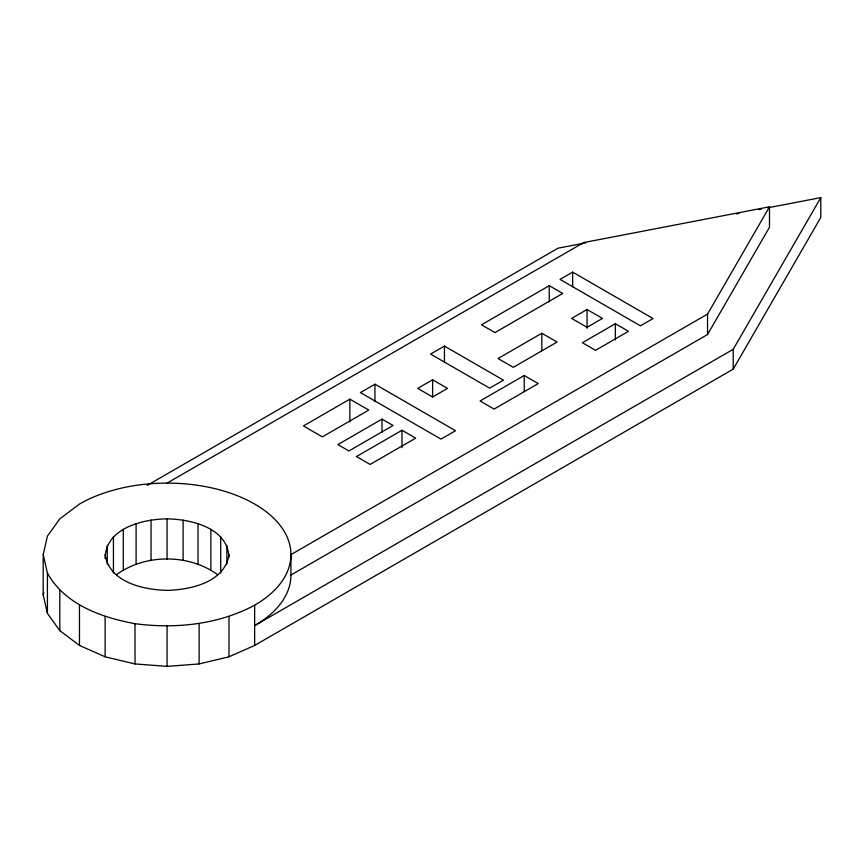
<?xml version="1.0" encoding="UTF-8"?>
<svg xmlns="http://www.w3.org/2000/svg" width="864" height="864" viewBox="0 0 864 864"><rect width="100%" height="100%" fill="white"/><g stroke="black" fill="none" stroke-linecap="round" stroke-linejoin="round"><path stroke-width="1.3" d="M43.2 554.623L47.423 536.112L59.8 518.864L79.477 504.047A123.865 71.518 0 0 1 254.653 504.047A123.865 71.518 0 0 1 254.653 605.189L254.653 645.44L228.992 656.802L199.12 663.941L167.065 666.382L135.011 663.941L105.127 656.802L79.477 645.44L59.8 630.623L47.423 613.375L43.2 594.875L43.2 554.623L47.423 573.124L47.423 613.375M43.2 594.875L43.762 592.402M105.127 558.641C105.116 528.325 142.56 519.102 167.065 518.864C191.246 519.264 227.686 527.764 228.992 557.302M228.992 554.623C224.737 582.422 190.771 589.756 167.065 590.371C143.359 589.756 109.393 582.422 105.127 554.623M767.988 207.781L820.8 197.618L733.212 349.315L254.653 625.612A123.865 71.518 0 0 0 290.93 575.046L290.93 554.623L707.562 314.075L769.489 206.809L583.697 242.568L167.065 483.106M290.93 575.046L707.562 334.508L769.489 227.243L769.489 206.809M254.653 645.44L733.212 369.144L820.8 217.436L820.8 197.618M116.381 574.776C145.044 553.694 189.086 553.694 217.75 574.776M147.182 485.395L558.047 248.184L585.77 242.849M374.944 384.199L360.407 392.591L440.986 439.106L455.522 430.715L374.944 384.199L374.944 401.641M349.866 399.146L303.437 425.941L322.358 436.871L368.777 410.065L349.866 399.146L349.866 421.956M444.442 346.097L430.596 354.078L489.629 388.163L503.474 380.171L444.442 346.097L444.442 362.189M549.256 285.671L481.464 324.81L494.953 332.597L562.734 293.458L549.256 285.671L549.256 301.774M572.638 272.117L560.034 279.407L640.429 325.825L653.044 318.546L572.638 272.117L572.638 286.88M432.616 379.793L417.722 388.39L432.616 396.986L447.509 388.39L432.616 379.793L432.616 397.235M382.007 419.116L337.867 444.593L348.905 450.965L393.044 425.488L382.007 419.116L382.007 432.529M541.836 333.245L498.042 358.528L513.281 367.33L557.075 342.047L541.836 333.245L541.836 350.687M587.056 309.506L571.633 318.406L587.056 327.305L602.467 318.406L587.056 309.506L587.056 328.288M402.019 430.25L356.476 456.548L370.138 464.432L415.681 438.145L402.019 430.25L402.019 447.692M524.232 375.494L480.082 400.982L494.1 409.072L538.24 383.584L524.232 375.494L524.232 391.597M615.341 323.719L582.401 342.738L595.544 350.32L628.474 331.312L615.341 323.719L615.341 339.822M47.423 573.124C64.951 604.616 101.498 617.479 135.011 623.689C175.576 629.046 218.171 624.672 254.653 605.189M736.301 213.883L738.936 213.376M758.743 209.563L761.378 209.056M733.212 349.315L733.212 369.144M707.562 314.075L707.562 334.508M228.992 616.55L228.992 656.802M226.886 545.368L226.886 564.149M220.698 536.738L220.698 572.972M210.859 529.34L210.859 569.592M199.12 623.689L199.12 663.941M198.029 523.649L198.029 563.9M183.092 520.085L183.092 560.336M167.065 518.864L167.065 559.116M167.065 626.13L167.065 666.382M151.038 520.085L151.038 560.336M136.102 523.649L136.102 563.9M135.011 623.689L135.011 663.941M123.271 529.34L123.271 569.592M113.432 536.738L113.432 572.972M107.244 545.368L107.244 564.149M105.127 616.55L105.127 656.802M79.477 605.189L79.477 645.44M59.8 590.371L59.8 630.623"/></g></svg>
